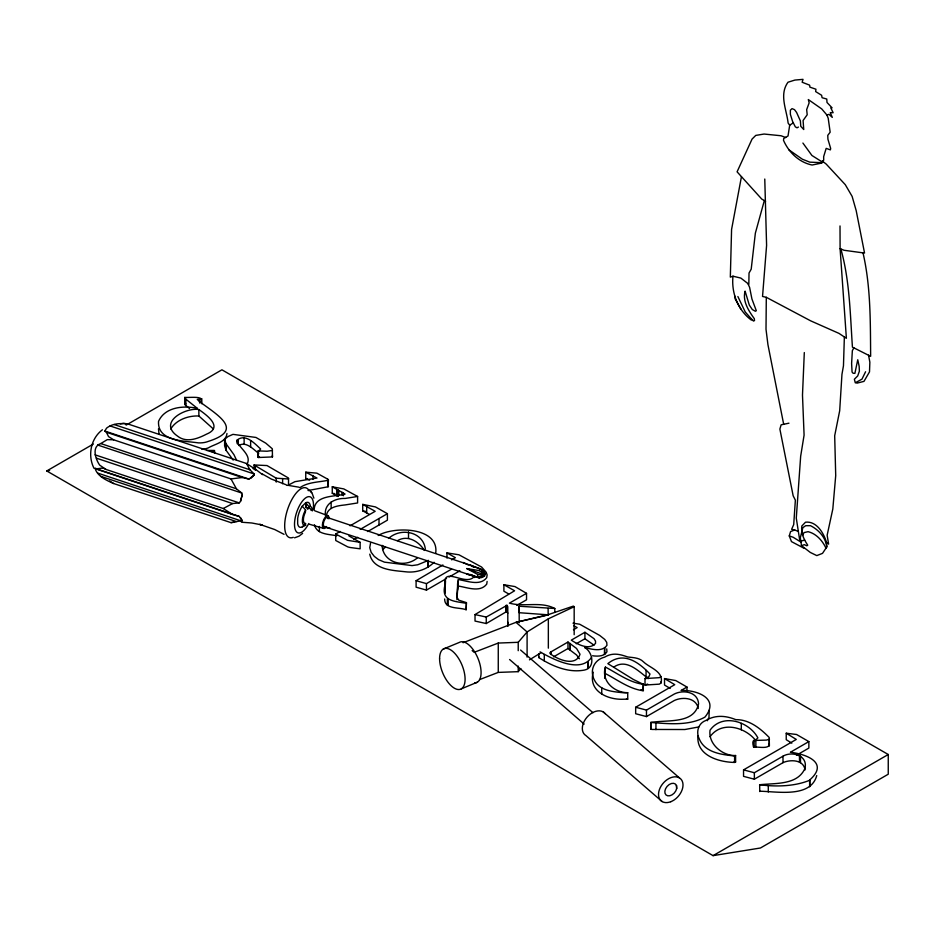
<?xml version="1.0" encoding="UTF-8"?>
<svg xmlns="http://www.w3.org/2000/svg" width="935" height="935" viewBox="0 0 935 935"><rect width="100%" height="100%" fill="white"/><g stroke="black" fill="none" stroke-linecap="round" stroke-linejoin="round"><path stroke-width="1.4" d="M425.32 548.88C423.087 531.606 400.612 527.258 388.633 538.431M764.772 179.029L766.595 245.391L762.539 296.453L766.303 297.318L766.01 329.272L767.939 344.664L783.682 424.291M507.798 624.977L507.834 622.593M697.966 735.658C695.991 755.492 718.921 762.189 734.594 762.434L735.6 761.99L735.6 755.515C723.269 756.146 708.087 744.599 710.027 730.235C722.381 712.844 749.227 721.446 757.876 737.879C754.896 741.817 751.272 738.299 753.528 746.96C757.864 746.773 769.867 749.367 769.201 743.956M226.971 433.478C226.235 442.243 214.594 444.09 208.33 447.877A15.229 8.801 0 0 1 201.867 449.314M844.363 336.962L843.463 365.795L841.956 374.374L839.688 410.734L834.686 435.757L835.715 475.564L832.816 508.991L827.148 535.229L828.609 544.123L826.47 542.277C823.712 533.055 816.559 520.9 805.514 522.197L801.833 525.996C800.886 533.382 803.96 539.437 807.723 545.187L806.8 545.806L804.369 544.661L801.505 545.654L800.302 537.789L802.861 527.644L805.701 525.704L810.481 525.692C818.733 529.818 825.698 537.532 826.797 546.952L822.508 553.368L816.793 555.6L810.294 552.433L801.505 545.654M456.899 599.674L458.372 579.571C467.395 580.974 480.052 586.338 486.726 577.643L487.123 574.955L486.2 572.278L481.63 567.066L458.956 554.794L446.965 552.889L446.965 558.078M804.31 352.565L802.487 395.096L804.088 435.126L800.664 456.257L796.281 518.119L799.635 539.67L801.014 541.084L804.673 540.114M444.885 593.468L445.527 580.647M184.756 397.433L185.516 398.894L197.39 408.396C183.844 405.299 164.876 406.924 158.541 421.369C157.244 441.647 184.966 440.782 198.325 442.874A15.229 8.801 0 0 0 208.33 441.39C243.252 430.205 220.333 416.858 199.389 401.536L197.273 399.362L201.27 399.023C199.646 396.417 189.723 397.644 184.756 397.433L184.721 404.539L189.571 408.56M572.991 623.154L579.688 624.229L599.686 635.426L604.77 639.447L606.733 642.415L606.955 645.314C602.093 652.385 591.61 649.171 584.691 647.546C592.837 651.94 595.607 667.824 584.492 670.056C568.503 673.153 552.141 666.152 538.829 657.597L538.876 656.779M288.553 478.369L288.284 478.965L276.234 478.217L254.075 464.952L267.001 465.56L287.232 477.306L288.553 478.369L288.494 485.358L286.788 485.358M604.629 678.261L605.389 667.099C617.567 673.387 629.162 682.433 643.128 684.268L633.427 679.488L607.855 663.64C623.329 650.97 638.593 662.027 649.977 674.018L648.948 676.601L645.01 678.565L645.01 685.051L659.327 684.151L660.963 683.029C664.189 671.552 649.673 667.882 643.537 661.898C639.33 657.597 633.275 657.679 627.724 656.978C619.776 654.173 612.635 652.303 604.618 657.153C594.087 659.748 589.073 670.687 594.683 680.575C600.025 690.93 613.278 691.69 623.376 692.765L627.724 692.695L627.724 699.17L623.376 699.24C607.879 699.976 587.858 691.21 593.246 672.183M325.59 516.015C323.323 503.895 334.94 498.051 345.132 498.449L357.602 496.473L357.602 502.96L345.132 504.923C338.049 505.706 327.332 506.852 326.408 515.84M482.238 572.138L482.168 569.859L470.2 565.126L327.472 517.558M676.671 788.661L676.461 785.47M158.459 428.838L159.079 434.261M129.065 424.35C121.492 422.936 112.784 423.134 106.508 428.183L104.884 431.07L106.38 432.227L242.247 477.516L248.99 479.094L254.028 475.12L254.121 473.963L249.937 469.791L246.454 463.479L129.065 424.35L123.689 423.239L120.276 423.929M231.003 522.642L242.153 520.573L239.231 516.424L95.054 468.365C97.298 476.266 106.625 480.426 113.614 483.524L231.003 522.642L234.65 522.127M233.189 460.09L226.06 450.261L224.61 445.796L224.61 439.321L228.023 436.54L232.967 434.366L255.956 437.451L265.774 443.155L272.33 448.8L272.471 456.934L258.305 457.507C256.482 452.645 258.703 451.044 260.631 449.034C254.858 443.669 245.636 433.314 237.315 439.929L237.104 441.402C239.886 448.707 251.573 455.006 247.284 463.702M458.372 579.571L456.724 596.951L458.781 600.176L466.425 602.619L466.133 609.749C459.178 606.979 444.569 609.713 444.651 598.973M487.123 581.441L486.726 584.118C480.052 592.825 467.395 587.46 458.372 586.058M798.42 127.055L797.006 127.814L795.311 126.833L792.576 121.41L790.356 114.28L790.356 110.201L792.05 108.624L794.505 109.652L796.573 112.422L800.395 120.919L800.769 126.283L803.738 129.521L803.083 120.51L807.197 114.76L806.671 109.605L809.149 102.85L808.308 99.554L821.725 108.916L826.902 115.005L828.971 114.339L832.302 117.389L830.257 112.644L833.143 112.726L830.794 107.841L832.08 107.841L827.008 102.476L826.774 99.028L822.075 97.719L821.62 95.276L815.636 91.572L815.939 89.222L809.885 87.13L809.652 85.167L802.16 82.245L803.025 79.358L794.89 80.071L787.995 82.222C778.96 94.716 786.627 109.559 788.123 123.069L789.689 125.208L788.018 135.996L783.74 138.462L783.495 140.308C788.708 152.276 799.028 162.374 812.094 165.016L821.468 163.122L823.197 161.732M805.07 769.926C803.633 759.688 790.87 759.384 783.378 762.457L754.358 779.206L743.547 776.354L743.547 769.879L754.358 772.731L783.378 755.971C792.658 750.84 808.308 755.854 804.883 768.57C797.368 785.306 775.372 782.992 759.652 784.745C775.302 786.814 793.792 786.627 809.067 780.515C829.602 763.182 807.291 754.264 790.402 752.254L808.857 741.595L808.857 748.082L796.55 755.188M759.652 791.232C776.658 791.384 810.703 798.326 816.734 775.571M314.16 510.381C314.055 494.802 334.929 496.859 345.073 494.066L332.264 486.808L332.264 493.283L337.605 496.169L337.605 489.683M370.529 543.212L369.746 547.676L371.172 552.316L374.292 556.383L378.582 559.644L384.46 562.157L412.043 565.593L417.711 564.787L428.148 560.497L428.148 566.972M741.455 176.645L731.579 229.461L730.328 277.134L732.993 276.199L740.859 278.092L748.83 284.263L749.029 273.043L751.202 269.186L755.363 233.142L764.339 200.557M223.266 508.523L232.581 503.556L239.231 502.89L240.482 501.44L242.153 495.024L241.803 493.049L236.415 488.783L100.758 443.564C91.385 446.673 95.522 459.319 99.694 465.127L105.877 469.393L223.266 508.523L232.558 514.495L239.231 516.424M324.036 526.592L479.082 577.959C487.228 577.187 484.26 573.599 479.082 570.56L466.764 568.562L477.633 574.394L477.633 577.047L484.692 575.995L485.195 574.078L480.707 568.936L470.2 565.126L473.928 567.346M605.389 667.099C600.889 681.089 614.517 692.788 627.724 692.695M591.516 657.434C580.413 673.621 553.508 659.549 540.056 651.87M240.482 501.44L242.153 495.024M212.327 452.213L214.384 450.448L206.705 450.425M804.229 548.366L791.478 541.61L789.269 535.93L790.589 531.559L794.715 529.97L798.373 531.501M435.687 553.286C439.497 526.954 394.149 525.984 378.172 535.51M106.38 432.227L108.542 436.598L113.614 439.801L231.003 478.93L242.247 477.516M258.422 450.553L258.305 457.507M769.4 745.733L769.201 737.47C760.284 728.388 749.227 719.424 735.798 719.646C725.899 715.637 715.555 714.632 705.785 720.511C698.387 723.164 695.78 731.941 699.205 738.779C704.85 752.675 721.621 754.638 734.594 755.959L735.6 755.515M258.212 457.39L258.387 450.635M477.633 574.394C482.834 575.305 488.409 575.341 482.168 569.859M466.133 609.749L466.425 602.619M865.588 371.744L861.976 379.142L855.28 382.812L854.368 379.248L857.699 375.964L859.382 371.16L859.16 366.298L857.757 359.765L854.882 373.369L853.082 373.24L852.065 372.013L851.61 363.505L852.346 350.683L853.865 347.855L870.649 356.328C870.333 321.769 870.836 286.846 863.005 252.859L844.048 250.276L840.097 248.687L840.016 225.954M802.592 535.463L804.006 532.599L808.085 531.676C816.384 533.71 822.484 540.734 826.002 548.214M707.304 720.745L708.975 717.566L709.221 710.249M170.719 429.013C176.306 419.71 188.426 415.514 198.863 415.993L213.122 428.744M710.027 736.722C721.341 720.932 744.12 726.635 755.176 739.83M305.628 510.031L304.833 511.375A9.958 4.067 -71.6 0 0 304.833 525.458L305.628 525.201L305.348 523.46A7.866 3.214 -71.6 0 1 305.348 512.333L305.628 510.031L302.309 506.174L305.698 502.785A13.113 5.353 -71.6 0 1 310.338 505.718M479.082 570.56L480.707 568.936M480.707 576.346L479.082 577.959M660.963 676.543L659.327 677.676L645.01 678.565M250.673 478.475L254.028 475.12M305.698 523.46L302.309 526.861A13.113 5.353 -71.6 0 1 297.669 523.927L297.669 518.387A13.113 5.353 -71.6 0 1 302.309 506.174L302.356 506.221M474.606 575.913C466.752 587.881 442.372 564.611 444.966 585.076C440.817 601.053 454.083 601.24 466.133 603.262M100.758 443.564L107.303 439.614L113.614 439.801M518.224 650.69L518.224 642.31L527.095 631.955L548.342 618.806L574.172 606.721L573.424 606.079L544.848 615.779L515.991 622.336L463.07 642.719M479.515 679.628L498.261 672.405L518.224 671.669L520.889 668.56M434.074 562.262C426.816 569.649 415.9 573.05 405.685 571.799C392.899 570.373 373.158 569.999 369.746 554.163M605.389 673.586C617.567 679.874 629.162 688.908 643.128 690.755L643.479 683.929M385.372 547.174L382.754 549.593L382.812 545.678M802.908 143.055L811.931 155.49L821.468 161.498L823.712 160.247L823.653 156.648L826.178 148.373L830.397 149.881L830.654 148.408L827.931 139.233L827.767 135.376L830.163 132.197L828.2 118.207L826.902 115.005M102.406 429.773C90.742 438.492 87.458 455.509 94.014 468.318M299.925 487.673C307.931 482.028 318.753 482.25 328.021 480.321L327.788 479.199L316.86 473.157L305.745 472.175L305.745 478.65L309.625 480.146M302.624 533.394L298.978 536.222L294.537 537.824M747.906 283.539L749.613 287.396L751.927 298.978L756.31 310.712L755.41 311.285L752.313 309.543L749.309 305.091L745.101 291.136C742.32 301.234 748.69 310.794 754.3 318.66L754.51 320.565L753.481 321.056L751.927 319.478L751.237 319.992C737.808 310.034 731.205 292.643 732.993 276.199M288.354 485.113L294.922 481.677L316.977 478.042L305.745 472.175M308.024 490.536L328.021 486.796L328.442 479.678M789.689 125.208L793.301 122.859M529.455 659.853L541.26 652.548M417.267 557.985C405.054 568.445 382.812 563.15 382.111 545.35M507.775 613.29L507.273 611.981L506.244 611.794L486.258 623.54L475.027 621.062L475.027 614.576L514.589 590.78L503.895 584.737L503.895 591.224L508.652 593.912M446.521 578.508L426.453 590.102L416.098 587.18L416.098 580.693L442.909 564.962M348.895 535.919L360.127 542.335L360.127 548.822L350.602 547.559A11.349 6.557 0 0 1 347.61 546.811L335.723 540.5L335.723 534.014L340.118 531.442M475.027 614.576L486.258 617.053L507.062 605.307L507.775 606.803L507.822 625.866M573.435 629.781L577.164 627.584L573.587 625.597M451.64 559.866L455.38 557.681L446.965 552.889M126.143 425.109L221.922 369.804L888.25 754.51L888.25 774.215L760.459 847.998L713.078 855.642L46.75 470.948L93.383 444.02M350.087 525.797L375.18 511.305L362.71 504.386L362.71 510.872L369.243 514.332M360.185 529.397L387.406 513.689L387.406 520.164L367.712 531.536M353.909 539.507L357.673 537.333M416.098 580.693L426.453 583.615L451.535 569.135M463.199 562.461L468.423 565.009M449.022 577.059L459.868 570.829M567.989 642.041L550.621 652.081L549.827 652.946L550.271 653.74C557.926 659.759 575.808 667.006 580.027 654.255L576.544 648.481L567.989 642.041L567.989 648.528L576.544 654.967L579.396 658.778M584.924 632.27L571.285 640.148C577.888 644.46 589.027 650.596 595.548 643.409L595.513 641.094L594.005 638.663L584.924 632.27L584.924 638.757L594.005 645.15M553.578 656.849L567.989 648.528M576.24 643.759L584.924 638.757M592.568 655.774C597.407 656.405 604.174 656.65 606.955 651.8L606.733 648.902M698.27 708.473C696.224 697.568 682.538 696.598 674.287 700.525L646.471 716.584L635.66 713.732L635.66 707.246L674.754 684.677L664.528 678.565L664.528 685.051L670.208 688.44M635.66 707.246L646.471 710.097L674.287 694.039C683.134 689.516 697.954 691.771 698.562 703.856C694.097 724.38 667.146 719.588 650.713 722.451L650.713 728.938L651.882 729.452L684.864 729.522L698.749 726.951M686.98 690.942L686.98 687.05L681.042 690.486C696.493 689.749 720.453 698.305 704.908 717.122C688.838 726.074 668.128 723.76 650.713 722.451M769.493 739.199L766.408 740.099L753.528 740.473M734.01 761.826L735.6 761.99M743.547 769.879L796.281 739.433L786.23 733.215L786.23 739.702L791.816 743.15M713.078 855.642L888.25 754.51M503.895 584.737L514.94 586.572L526.534 593.328L509.423 603.133C524.301 607.353 540.687 601.018 554.806 608.498L554.806 612.39M516.751 605.413L526.534 599.814L526.534 593.328M238.729 445.527C246.092 440.958 253.21 449.267 258.691 453.37M302.356 526.837L305.628 525.201M753.528 746.96L755.001 746.446M647.663 684.069L645.01 685.051M443.319 649.042L459.319 642.427A21.879 10.402 67.5 0 1 478.451 659.584A21.879 10.402 67.5 0 1 474.711 682.912M461.341 688.826L477.353 682.199M518.224 642.31L498.261 643.058L474.162 652.326L472.152 650.585M397.527 540.652C407.648 534.481 418.927 541.599 424.42 550.458M258.422 457.04L259.474 456.771M272.471 450.448L267.118 451.231L258.212 450.915M613.851 667.064C625.562 658.906 636.782 669.565 645.536 676.402L648.399 678.588M95.054 468.365C98.28 469.837 102.289 466.436 105.877 469.393M305.698 505.543L306.493 505.286M311.121 510.463A7.866 3.214 -71.6 0 0 309.286 508.395L309.006 506.653L305.698 502.785L305.967 507.296A7.866 3.214 -71.6 0 1 307.802 509.365M309.006 506.653L309.812 506.396A9.958 4.067 -71.6 0 1 312.302 510.942M548.331 614.599L515.991 622.336L527.095 631.955L527.095 657.118M788.953 423.181L781.122 424.829L779.883 429.072L793.16 495.807L795.369 500.143L793.71 524.605L791.629 529.303L794.715 529.97M46.75 470.948L49.625 470.48M184.756 403.92L185.785 403.756M305.745 478.65L307.334 478.626M554.806 608.498L519.124 606.231L519.124 612.706L548.576 614.844M822.017 162.678L809.792 162.152L802.347 159.195L788.696 149.682M241.417 522.209L251.831 522.992L262.127 524.967L259.731 524.36L274.691 529.526L284.041 534.341M198.863 409.518C185.504 407.333 157.548 422.269 177.521 436.096C186.322 443.132 197.671 438.714 206.448 434.191C223.722 427.155 206.997 415.385 198.863 409.518L198.863 415.993M472.152 574.768L466.764 574.16L477.633 577.047M481.595 575.82L484.283 576.124M863.005 252.859L864.548 253.046L856.191 210.632L852.124 196.385L845.275 184.662L826.201 164.081L822.59 161.264M786.23 733.215L796.573 734.501L808.857 741.595M360.127 542.335L347.61 540.337L335.723 534.014M299.106 487.217L288.775 485.464M332.264 486.808L343.788 488.911L357.602 496.473M332.264 493.283L334.87 493.657M330.219 528.228L325.38 527.363M336.787 535.755C328.886 534.165 316.673 534.621 314.417 524.699M362.71 504.386L375.473 506.934L387.406 513.689M362.71 510.872L365.573 511.351M664.528 678.565L675.76 680.563L686.98 687.05M626.462 698.819L627.724 699.17M309.567 524.29L323.37 528.345M643.479 690.416L641.071 689.633M286.063 484.739L271.314 479.047L262.151 473.905M252.999 468.552L255.769 469.475L262.548 474.629M114.105 424.513L249.937 469.791M110.026 425.928L254.121 473.963M104.884 431.07L248.99 479.094M305.698 507.378L309.006 508.488M97.614 444.99L241.803 493.049M95.054 454.831L239.231 502.89M96.457 458.185L232.581 503.556M96.469 469.136L232.558 514.495M97.614 473.063L241.803 521.122M100.746 476.336L236.438 521.566M789.269 535.93L793.149 537.251L800.886 542.055M224.61 439.321L226.06 443.786L233.96 454.69L236.485 460.02M466.764 568.562L484.283 574.791M785.727 137.503L781.017 135.75L764.07 134.044L755.76 135.411L752.067 139.07L737.084 171.818L761.745 199.073L765.59 201.235M314.698 510.767L328.138 515.804M853.865 347.855L852.439 347.212C850.184 314.417 849.786 280.769 840.869 248.99M855.817 382.52L857.044 383.128L863.975 381.375L869.503 371.873L869.854 362.172L868.557 355.195M766.303 297.318L810.633 320.822L838.976 333.386L846.385 338.306L840.097 248.687M255.769 469.475L246.454 463.479M109.547 480.952L113.614 483.524M603.215 711.909L679.418 777.885M520.585 650.035L592.977 712.704M509.587 659.514L584.165 724.076M662.109 801.54L585.906 735.564A14.715 9.993 -49.1 0 1 587.11 717.075A14.715 9.993 -49.1 0 1 605.155 713.65M741.023 309.368L735.109 298.803L734.77 295.998M751.927 319.478L745.265 312.033L737.879 296.535M309.707 490.349L312.138 493.271L313.88 498.18M242.153 520.573L240.482 517.511M311.18 492.009L311.706 492.605M472.958 575.446L474.629 577.549M236.415 488.783L231.003 478.93M327.788 485.686L328.501 486.492M660.706 682.036L660.963 683.029M676.508 785.657L676.695 788.415A7.199 4.885 -49.1 0 1 667.707 795.802A7.199 4.885 -49.1 0 1 667.087 786.417A7.199 4.885 -49.1 0 1 676.496 785.564M272.33 455.275L272.471 456.934M826.47 542.277L826.797 546.952M519.124 606.231L519.217 622.78M809.862 780.059L809.862 786.545M809.628 780.199L809.628 786.674M800.489 756.111L800.489 762.598M800.278 755.994L800.278 762.481M799.483 755.632L799.483 762.119M782.992 756.193L782.992 762.679M769.26 739.34L769.26 745.826M768.289 785.529L768.289 792.003M759.652 784.745L759.769 791.571M755.854 740.73L755.854 747.217M754.358 772.731L754.358 779.206M754.148 740.765L754.148 747.252M741.303 723.363L741.303 729.849M734.594 755.959L734.594 762.434M655.938 723.164L655.938 729.651M650.83 722.755L650.83 729.242M646.471 710.097L646.471 716.584M646.073 670.29L646.073 676.776M643.128 684.268L643.128 690.755M604.676 647.815L604.676 654.301M604.559 647.885L604.442 654.442M601.743 687.798L601.743 694.284M588.302 661.816L588.302 668.303M588.162 661.898L588.162 668.385M587.986 662.003L587.986 668.49M574.172 606.721L574.172 634.69M570.28 643.502L570.28 649.989M570.221 643.537L570.221 650.024M551.183 651.753L550.995 654.453M550.972 651.87L550.937 654.488M548.342 618.806L548.342 648.165M548.132 608.346L548.132 614.833M544.299 654.5L544.299 660.987M538.829 653.705L538.829 657.597M518.224 666.071L518.224 671.669M507.834 622.184L507.834 626.31M506.805 605.226L506.805 611.712M506.01 605.448L506.01 611.934M505.893 605.518L505.835 612.028M505.718 605.611L505.718 612.098M498.261 643.058L498.261 672.405M486.258 617.053L486.258 623.54M457.554 583.615L457.554 590.09M447.76 598.973L447.76 605.459M447.62 598.891L447.62 605.366M447.433 598.786L447.433 605.272M445.177 583.428L445.177 589.915M428.3 560.404L428.3 566.89M427.973 560.591L427.973 567.077M426.453 583.615L426.453 590.102M408.513 531.781L408.513 538.256M379.002 518.539L379.002 525.026M366.707 506.454L366.707 512.941M343.461 493.131L343.461 495.725M342.958 492.85L342.958 495.433M342.514 492.593L342.514 495.188M342.081 492.336L342.081 494.931M338.786 490.361L338.786 495.55M338.201 490.022L338.201 496.508M337.897 489.858L337.897 496.345M336.81 489.227L336.81 495.714M331.142 501.978L331.142 508.453M328.021 480.321L328.021 486.796M327.788 479.199L327.94 485.838M319.384 526.417L319.384 531.606M313.038 475.436L313.038 479.316M282.615 478.545L282.615 483.722M276.234 478.217L276.234 482.109M255.36 466.168L255.36 470.06M255.161 466.051L255.161 469.943M254.075 464.952L254.075 468.832M250.627 440.759L250.627 447.246M244.128 437.486L244.128 443.973M237.782 439.66L237.782 443.552M237.607 439.754L237.607 443.646L237.49 439.824M237.315 439.929L237.315 443.821M226.2 443.833L226.2 450.319M226.06 443.786L226.06 450.261M214.618 450.787L214.618 453.382M201.808 398.591L201.808 403.768M201.27 399.023L201.27 402.915M199.623 399.128L199.623 403.02M185.866 399.128L185.866 405.615M293.274 537.333A26.215 10.706 -71.6 0 1 287.723 509.026A26.215 10.706 -71.6 0 1 309.111 490.688M308.76 523.506A19.004 7.76 -71.6 0 1 294.829 528.018A19.004 7.76 -71.6 0 1 304.004 499.302A19.004 7.76 -71.6 0 1 313.19 509.657M326.631 526.51A6.744 2.747 -71.6 0 1 322.435 526.347A6.744 2.747 -71.6 0 1 325.462 516.88A6.744 2.747 -71.6 0 1 329.12 518.703M325.123 526.522A4.85 1.975 -71.6 0 1 324.036 520.982A4.85 1.975 -71.6 0 1 328.091 518.703M444.85 588.734L444.826 592.615L444.85 588.734M439.59 658.672A21.879 10.402 67.5 0 0 458.711 689.539A21.879 10.402 67.5 0 0 458.711 658.602A21.879 10.402 67.5 0 0 439.59 658.672M670.769 801.727A14.715 9.993 -49.1 0 0 681.37 779.626A14.715 9.993 -49.1 0 0 660.168 787.784A14.715 9.993 -49.1 0 0 670.769 801.727"/></g></svg>
